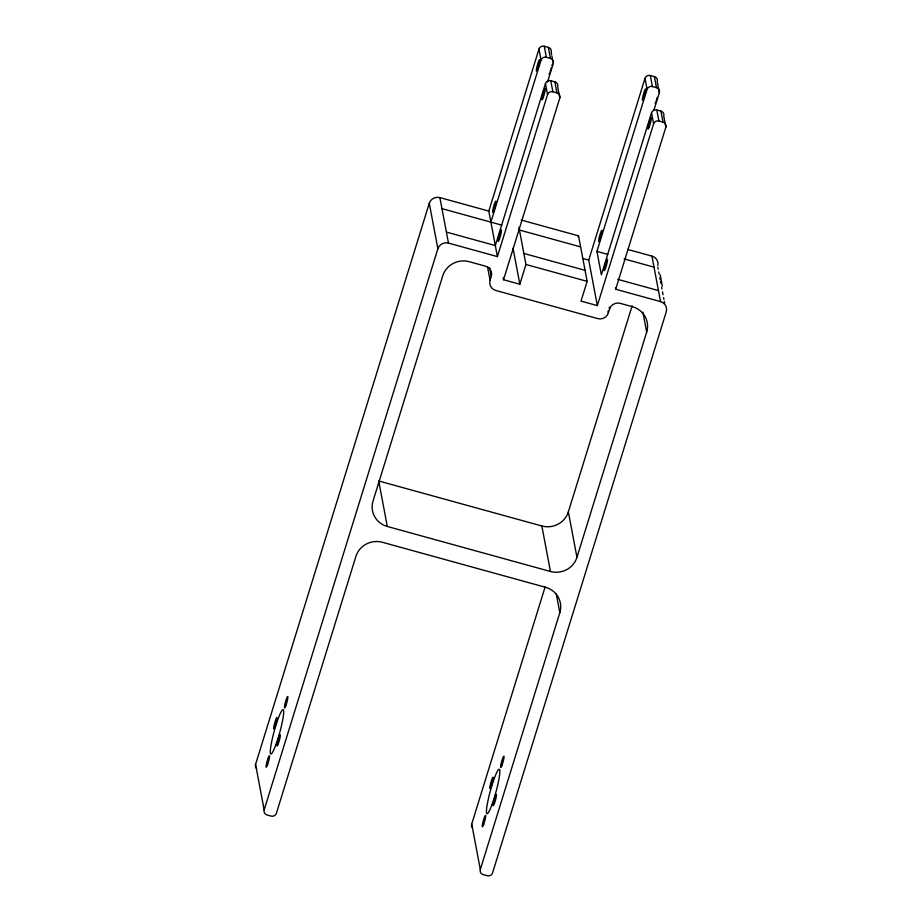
<?xml version="1.0" encoding="UTF-8"?>
<svg xmlns="http://www.w3.org/2000/svg" width="922" height="922" viewBox="0 0 922 922"><rect width="100%" height="100%" fill="white"/><g stroke="black" fill="none" stroke-linecap="round" stroke-linejoin="round"><path stroke-width="1.38" d="M264.165 809.896L255.567 764.396L429.272 203.255A8.529 8.206 -10.7 0 1 439.875 197.596L488.81 211.103L497.407 256.604L448.472 243.097A8.529 8.206 -10.7 0 0 437.869 248.756L264.165 809.896A4.264 4.103 -10.7 0 0 267.011 814.979L271.091 816.097A4.264 4.103 -10.7 0 0 276.393 813.273L355.904 556.415A21.321 20.515 -10.7 0 1 382.423 542.286L545.559 587.291A21.321 20.515 -10.7 0 1 559.827 612.681L480.316 869.538A4.264 4.103 -10.7 0 0 483.174 874.621L487.254 875.739A4.264 4.103 -10.7 0 0 492.555 872.915L666.26 311.774A8.529 8.206 -10.7 0 0 660.544 301.621L651.946 256.12L627.652 249.413M488.81 211.103L538.967 49.085A4.264 4.103 -10.7 0 1 544.28 46.261L548.348 47.379A4.264 4.103 -10.7 0 1 551.195 52.462L551.587 54.525M490.896 222.133L541.053 60.114L538.967 49.085M558.11 88.996L557.718 86.922A4.264 4.103 -10.7 0 0 554.86 81.851L550.791 80.721A4.264 4.103 -10.7 0 0 545.478 83.545L495.321 245.575L446.386 232.067M547.564 81.989L553.281 63.491L552.762 60.737M609.212 307.095L609.569 308.997L608.347 312.95A8.529 8.206 -10.7 0 1 597.744 318.597L495.782 290.465A8.529 8.206 -10.7 0 1 490.066 280.311L491.299 276.358L489.686 267.829M497.407 256.604L547.564 94.586L545.478 83.545M518.925 227.261L525.955 264.476L519.847 284.241L503.527 279.735L559.804 97.963L559.147 94.505M578.152 237.092L578.532 235.859L521.184 220.035M578.532 235.859L587.141 281.36L581.021 301.114L597.329 305.62L588.732 260.119L645.008 78.335A4.264 4.103 -10.7 0 1 650.31 75.512L654.389 76.641A4.264 4.103 -10.7 0 1 657.236 81.712L657.766 84.478M664.14 118.246L663.759 116.184A4.264 4.103 -10.7 0 0 660.901 111.101L656.821 109.983A4.264 4.103 -10.7 0 0 651.52 112.807L601.363 274.825L596.937 251.395L647.094 89.376L645.008 78.335M653.836 110.467L659.322 92.753L658.804 89.987M597.329 305.62L653.606 123.836L651.52 112.807M660.544 301.621L615.689 289.243L665.834 127.213L665.188 123.767M480.316 869.538L471.718 824.038L545.098 587.014M491.299 276.358A8.529 8.206 -10.7 0 0 485.583 266.204L469.275 261.71A21.321 20.515 -10.7 0 0 442.756 275.839L373.03 501.084A21.321 20.515 -10.7 0 0 387.309 526.474L550.446 571.49A21.321 20.515 -10.7 0 0 576.953 557.349L568.355 511.848L632.146 305.804M576.953 557.349L646.679 332.104L642.922 312.201M541.053 60.114A4.264 4.103 -10.7 0 1 546.366 57.291L550.434 58.42A4.264 4.103 -10.7 0 1 553.281 63.491M647.094 89.376A4.264 4.103 -10.7 0 1 652.396 86.553L656.476 87.671A4.264 4.103 -10.7 0 1 659.322 92.753M547.564 94.586A4.264 4.103 -10.7 0 1 552.877 91.762L556.946 92.88A4.264 4.103 -10.7 0 1 559.804 97.963M653.606 123.836A4.264 4.103 -10.7 0 1 658.907 121.013L662.987 122.142A4.264 4.103 -10.7 0 1 665.834 127.213M441.949 208.637L501.775 225.141M519.443 230.016L580.618 246.9M596.937 251.395L607.817 254.391M624.125 258.898L654.032 267.15M582.612 258.437L588.732 260.119M523.869 253.446L585.055 270.33M617.682 279.331L658.458 290.58M525.955 264.476L587.141 281.36M568.355 511.848A21.321 20.515 -10.7 0 1 541.848 525.989L378.712 480.973L387.309 526.474M657.893 85.17L658.677 89.307M664.278 118.938L665.062 123.075M654.389 76.641L656.476 87.671M660.901 111.101L662.987 122.142M650.31 75.512L652.396 86.553M656.821 109.983L658.907 121.013M660.14 274.583L662.284 285.958M657.835 267.219L658.193 269.109M658.734 271.955L659.092 273.857M659.806 277.649L660.164 279.539M660.521 281.44L660.89 283.331M661.604 287.122L661.961 289.024M662.492 291.859L663.033 294.706M663.575 297.552L663.932 299.443M664.289 301.344L664.647 303.234M615.423 287.86L615.689 289.243M607.99 311.048L608.347 312.95M551.852 55.908L552.509 59.354M558.236 89.688L559.02 93.825M548.348 47.379L550.434 58.42M554.86 81.851L556.946 92.88M544.28 46.261L546.366 57.291M550.791 80.721L552.877 91.762M513.035 248.214L519.847 284.241M503.17 277.845L503.527 279.735M556.254 593.722L559.827 612.681M541.848 525.989L550.446 571.49M487.565 267.046L490.066 280.311M439.875 197.596L448.472 243.097M429.272 203.255L437.869 248.756M256.685 768.522A4.264 4.103 -10.7 0 1 255.567 764.396M472.548 827.864A4.264 4.103 -10.7 0 1 471.718 824.038M651.946 256.12A8.529 8.206 -10.7 0 1 657.847 265.548M609.569 308.997A8.529 8.206 -10.7 0 1 620.172 303.338L632.411 306.715A21.321 20.515 -10.7 0 1 646.679 332.104M551.921 64.909A5.97 0.738 -74.6 0 1 551.84 65.37M551.379 67.537A5.97 0.738 -74.6 0 1 549.973 72.181M549.477 73.391A5.97 0.738 -74.6 0 1 549.051 74.163M657.271 97.363A5.97 0.738 -74.6 0 1 656.015 101.443M655.519 102.653A5.97 0.738 -74.6 0 1 655.093 103.425M285.878 705.537A5.97 0.738 -74.6 0 0 287.791 696.456A5.97 0.738 -74.6 0 0 284.817 704.569A5.97 0.738 -74.6 0 0 285.878 705.537M502.029 765.179A5.97 0.738 -74.6 0 0 503.954 756.098A5.97 0.738 -74.6 0 0 500.98 764.211A5.97 0.738 -74.6 0 0 502.029 765.179M267.53 764.811A5.97 0.738 -74.6 0 0 269.443 755.729A5.97 0.738 -74.6 0 0 266.47 763.842A5.97 0.738 -74.6 0 0 267.53 764.811M483.681 824.452A5.97 0.738 -74.6 0 0 485.606 815.371A5.97 0.738 -74.6 0 0 482.632 823.484A5.97 0.738 -74.6 0 0 483.681 824.452M275.09 726.64A5.97 0.738 -74.6 0 0 277.003 717.57A5.97 0.738 -74.6 0 0 274.03 725.672A5.97 0.738 -74.6 0 0 275.09 726.64M491.242 786.282A5.97 0.738 -74.6 0 0 493.166 777.2A5.97 0.738 -74.6 0 0 490.193 785.313A5.97 0.738 -74.6 0 0 491.242 786.282M278.306 743.708A5.97 0.738 -74.6 0 0 280.23 734.627A5.97 0.738 -74.6 0 0 277.257 742.74A5.97 0.738 -74.6 0 0 278.306 743.708M494.469 803.35A5.97 0.738 -74.6 0 0 496.382 794.268A5.97 0.738 -74.6 0 0 493.42 802.382A5.97 0.738 -74.6 0 0 494.469 803.35M275.874 744.746A23.027 2.835 -74.6 0 0 283.273 709.721A23.027 2.835 -74.6 0 0 271.817 741.011A23.027 2.835 -74.6 0 0 275.874 744.746M492.037 804.387A23.027 2.835 -74.6 0 0 499.424 769.363A23.027 2.835 -74.6 0 0 487.969 800.653A23.027 2.835 -74.6 0 0 492.037 804.387M494.008 210.112A5.97 0.738 -74.6 0 0 495.921 201.031A5.97 0.738 -74.6 0 0 492.959 209.144A5.97 0.738 -74.6 0 0 494.008 210.112M600.049 239.374A5.97 0.738 -74.6 0 0 601.962 230.293A5.97 0.738 -74.6 0 0 598.989 238.406A5.97 0.738 -74.6 0 0 600.049 239.374M537.803 68.643A5.97 0.738 -74.6 0 0 539.716 59.561A5.97 0.738 -74.6 0 0 536.742 67.675A5.97 0.738 -74.6 0 0 537.803 68.643M643.844 97.893A5.97 0.738 -74.6 0 0 645.757 88.823A5.97 0.738 -74.6 0 0 642.784 96.925A5.97 0.738 -74.6 0 0 643.844 97.893M543.254 97.536A5.97 0.738 -74.6 0 0 545.179 88.454A5.97 0.738 -74.6 0 0 542.205 96.568A5.97 0.738 -74.6 0 0 543.254 97.536M649.295 126.787A5.97 0.738 -74.6 0 0 651.22 117.705A5.97 0.738 -74.6 0 0 648.247 125.818A5.97 0.738 -74.6 0 0 649.295 126.787M499.47 239.005A5.97 0.738 -74.6 0 0 501.384 229.924A5.97 0.738 -74.6 0 0 498.41 238.037A5.97 0.738 -74.6 0 0 499.47 239.005M605.512 268.256A5.97 0.738 -74.6 0 0 607.425 259.186A5.97 0.738 -74.6 0 0 604.452 267.288A5.97 0.738 -74.6 0 0 605.512 268.256"/></g></svg>
